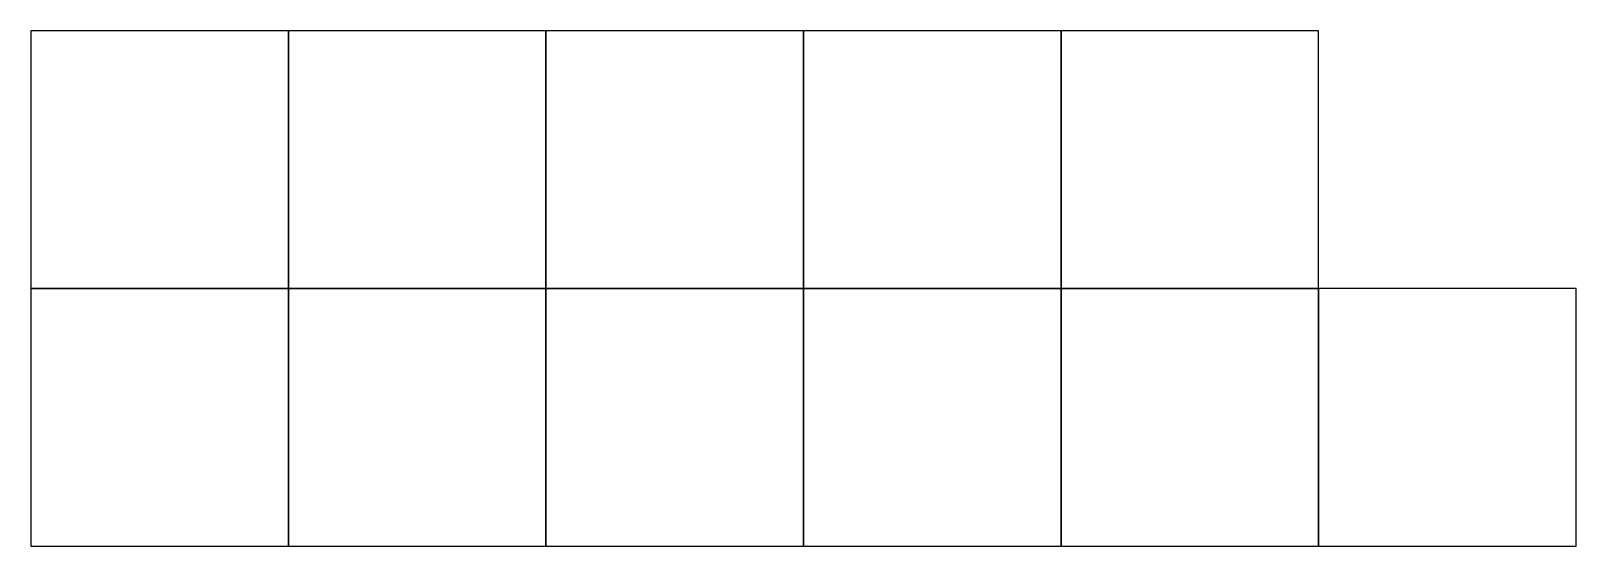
# Model space of a CAD drawing. Extents: x 105 to 105.06, y 21 to 21.02.
import ezdxf

# ---------------------------------------------------------------- set-up
doc = ezdxf.new("R2010")
doc.units = 0

msp = doc.modelspace()

# ---------------------------------------------------------------- linework, layer by layer
for points in [[(105, 21.01), (105.01, 21.01), (105.01, 21.02), (105, 21.02)], [(105.01, 21.01), (105.02, 21.01), (105.02, 21.02), (105.01, 21.02)], [(105.02, 21.01), (105.03, 21.01), (105.03, 21.02), (105.02, 21.02)], [(105.03, 21.01), (105.04, 21.01), (105.04, 21.02), (105.03, 21.02)], [(105.04, 21.01), (105.05, 21.01), (105.05, 21.02), (105.04, 21.02)], [(105, 21), (105.01, 21), (105.01, 21.01), (105, 21.01)], [(105.01, 21), (105.02, 21), (105.02, 21.01), (105.01, 21.01)], [(105.02, 21), (105.03, 21), (105.03, 21.01), (105.02, 21.01)], [(105.03, 21), (105.04, 21), (105.04, 21.01), (105.03, 21.01)], [(105.04, 21), (105.05, 21), (105.05, 21.01), (105.04, 21.01)], [(105.05, 21), (105.06, 21), (105.06, 21.01), (105.05, 21.01)]]:
    msp.add_lwpolyline(points, close=True)

doc.saveas('drawing.dxf')
